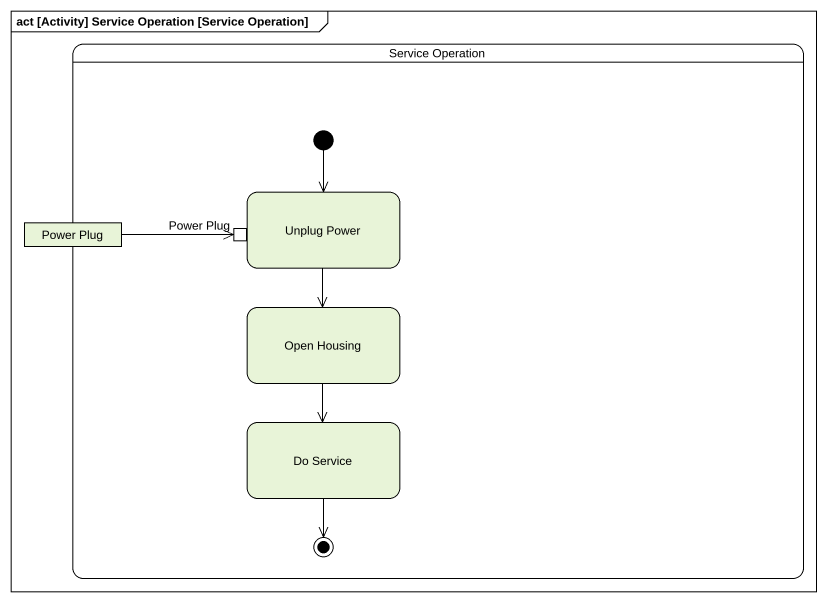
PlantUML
@startuml
mainframe act [Activity] Service Operation [Service Operation]
hide empty description
state "Service Operation" as Service_Operation {
  state "Unplug Power" as Unplug_Power {
    state "Power Plug" as Power_Plug_2 <<inputPin>>
  }
  state "Power Plug" as Power_Plug <<object>>
  state "Open Housing" as Open_Housing
  state "Do Service" as Do_Service
  [*] --> Unplug_Power
  Do_Service --> [*]
}
Unplug_Power --> Open_Housing
Power_Plug -right-> Power_Plug_2
Open_Housing --> Do_Service
@enduml
